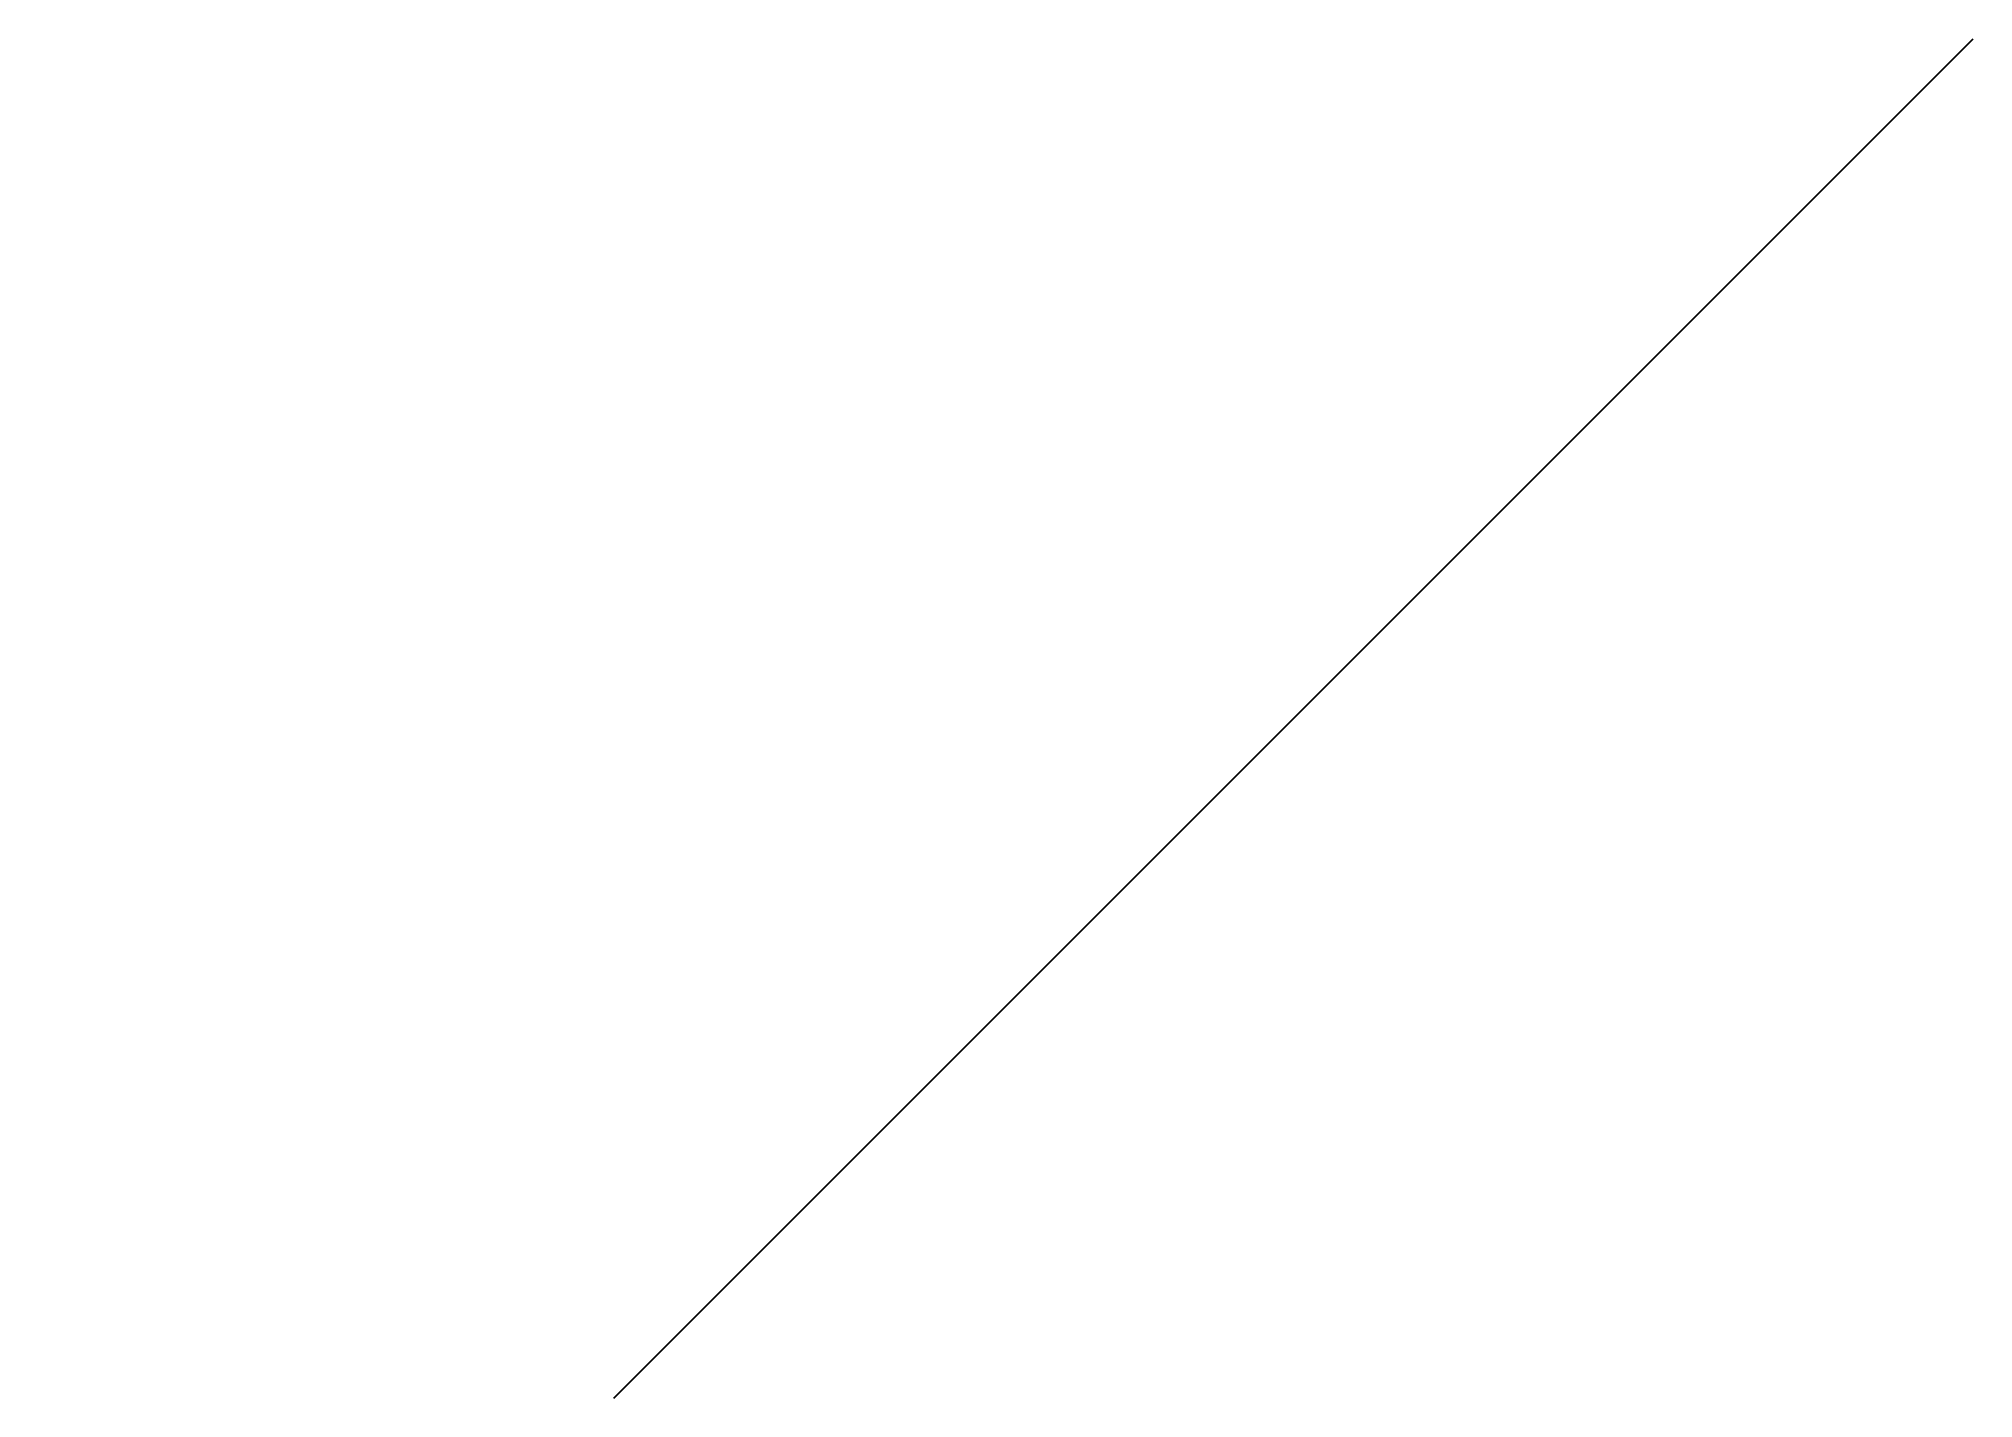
# Model space of a CAD drawing. Extents: x 577 to 2000, y 1000 to 2000.
import ezdxf
from ezdxf.enums import TextEntityAlignment as Align

# ---------------------------------------------------------------- set-up
doc = ezdxf.new("R2010")
doc.units = 0
doc.layers.get('0').update_dxf_attribs({"linetype": 'CONTINUOUS'})

msp = doc.modelspace()

# ---------------------------------------------------------------- linework, layer by layer
msp.add_line((1000, 1000, 1000), (2000, 2000, 2000))

# ---------------------------------------------------------------- texts
at = {"extrusion": (0, -1, 0)}
msp.add_text('test', height=400, dxfattribs=at).set_placement((1000, 1000, -1000), align=Align.BOTTOM_CENTER)

doc.saveas('drawing.dxf')
